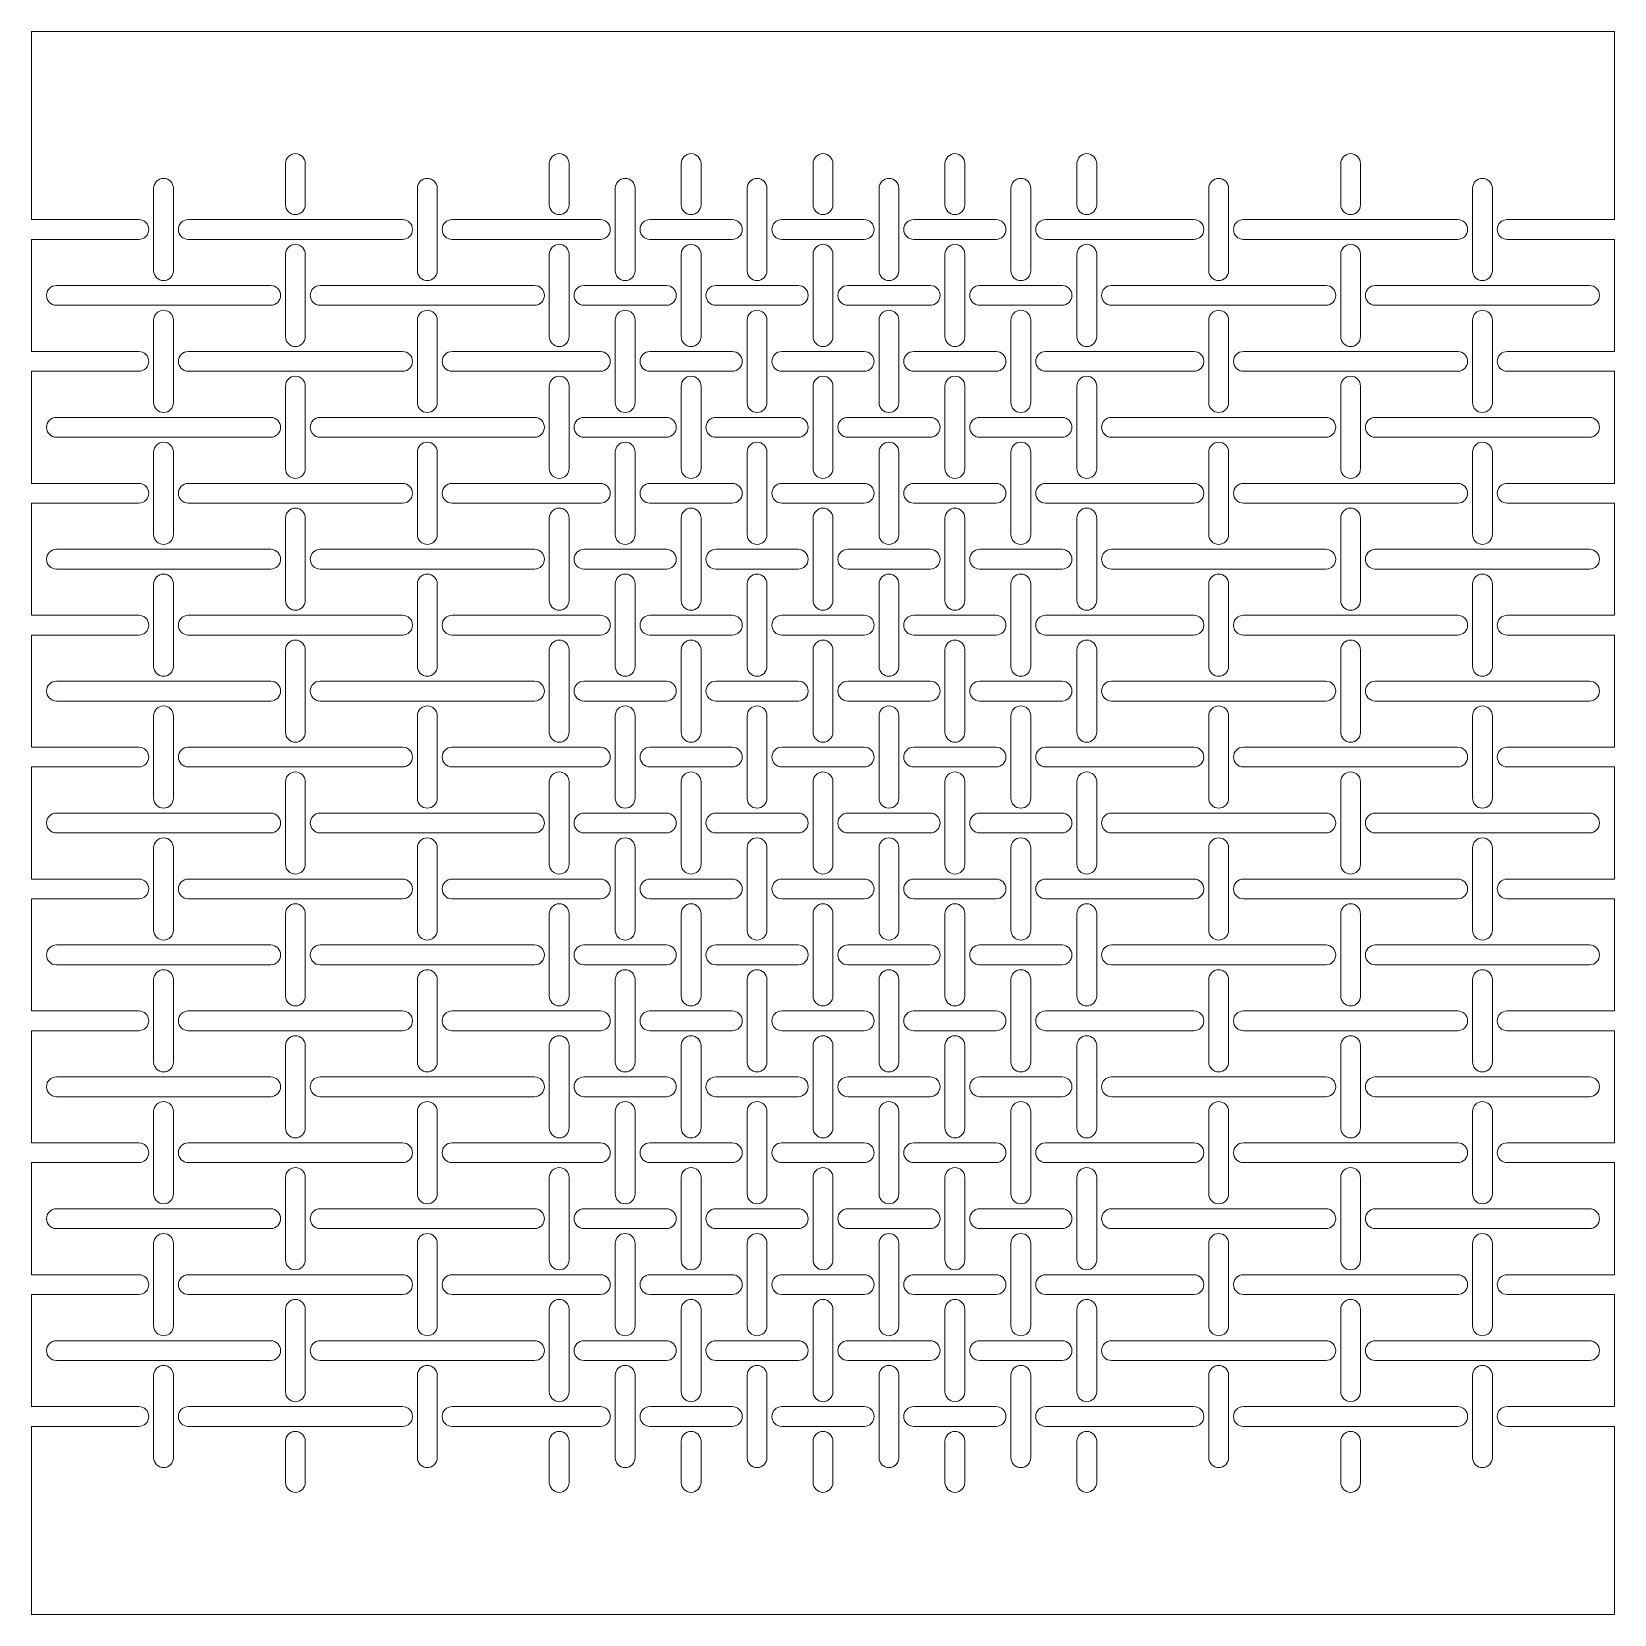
# Model space of a CAD drawing. Header units: metres. Extents: x 0 to 240, y 0 to 240.
import ezdxf

# ---------------------------------------------------------------- set-up
doc = ezdxf.new("R2010")
doc.units = ezdxf.units.M
doc.layers.add('TOP', color=1, linetype='Continuous', lineweight=0)

msp = doc.modelspace()

# ---------------------------------------------------------------- linework, layer by layer
at = {"layer": 'TOP'}
for p, q in [((80, 240), (0, 240)), ((0, 211.5), (0, 240)), ((160, 240), (80, 240)), ((240, 240), (160, 240)), ((240, 211.5), (240, 240)), ((38.5, 213.75), (38.5, 220)), ((41.5, 213.75), (41.5, 220)), ((78.5, 213.75), (78.5, 220)), ((81.5, 213.75), (81.5, 220)), ((98.5, 213.75), (98.5, 220)), ((101.5, 213.75), (101.5, 220)), ((118.5, 213.75), (118.5, 220)), ((121.5, 213.75), (121.5, 220)), ((138.5, 213.75), (138.5, 220)), ((141.5, 213.75), (141.5, 220)), ((158.5, 213.75), (158.5, 220)), ((161.5, 213.75), (161.5, 220)), ((198.5, 213.75), (198.5, 220)), ((201.5, 213.75), (201.5, 220)), ((18.5, 203.75), (18.5, 216.25)), ((21.5, 203.75), (21.5, 216.25)), ((58.5, 203.75), (58.5, 216.25)), ((61.5, 203.75), (61.5, 216.25)), ((88.5, 203.75), (88.5, 216.25)), ((91.5, 203.75), (91.5, 216.25)), ((108.5, 203.75), (108.5, 216.25)), ((111.5, 203.75), (111.5, 216.25)), ((128.5, 203.75), (128.5, 216.25)), ((131.5, 203.75), (131.5, 216.25)), ((148.5, 203.75), (148.5, 216.25)), ((151.5, 203.75), (151.5, 216.25)), ((178.5, 203.75), (178.5, 216.25)), ((181.5, 203.75), (181.5, 216.25)), ((218.5, 203.75), (218.5, 216.25)), ((221.5, 203.75), (221.5, 216.25)), ((0, 211.5), (16.25, 211.5)), ((23.75, 211.5), (56.25, 211.5)), ((63.75, 211.5), (80, 211.5)), ((80, 211.5), (86.25, 211.5)), ((93.75, 211.5), (106.25, 211.5)), ((113.75, 211.5), (126.25, 211.5)), ((133.75, 211.5), (146.25, 211.5)), ((153.75, 211.5), (160, 211.5)), ((160, 211.5), (176.25, 211.5)), ((183.75, 211.5), (216.25, 211.5)), ((223.75, 211.5), (240, 211.5)), ((0, 208.5), (16.25, 208.5)), ((0, 191.5), (0, 208.5)), ((23.75, 208.5), (56.25, 208.5)), ((63.75, 208.5), (80, 208.5)), ((80, 208.5), (86.25, 208.5)), ((93.75, 208.5), (106.25, 208.5)), ((113.75, 208.5), (126.25, 208.5)), ((133.75, 208.5), (146.25, 208.5)), ((153.75, 208.5), (160, 208.5)), ((160, 208.5), (176.25, 208.5)), ((183.75, 208.5), (216.25, 208.5)), ((223.75, 208.5), (240, 208.5)), ((240, 191.5), (240, 208.5)), ((38.5, 193.75), (38.5, 206.25)), ((41.5, 193.75), (41.5, 206.25)), ((78.5, 193.75), (78.5, 206.25)), ((81.5, 193.75), (81.5, 206.25)), ((98.5, 193.75), (98.5, 206.25)), ((101.5, 193.75), (101.5, 206.25)), ((118.5, 193.75), (118.5, 206.25)), ((121.5, 193.75), (121.5, 206.25)), ((138.5, 193.75), (138.5, 206.25)), ((141.5, 193.75), (141.5, 206.25)), ((158.5, 193.75), (158.5, 206.25)), ((161.5, 193.75), (161.5, 206.25)), ((198.5, 193.75), (198.5, 206.25)), ((201.5, 193.75), (201.5, 206.25)), ((3.75, 201.5), (36.25, 201.5)), ((43.75, 201.5), (76.25, 201.5)), ((83.75, 201.5), (96.25, 201.5)), ((103.75, 201.5), (116.25, 201.5)), ((123.75, 201.5), (136.25, 201.5)), ((143.75, 201.5), (156.25, 201.5)), ((163.75, 201.5), (196.25, 201.5)), ((203.75, 201.5), (236.25, 201.5)), ((3.75, 198.5), (36.25, 198.5)), ((43.75, 198.5), (76.25, 198.5)), ((83.75, 198.5), (96.25, 198.5)), ((103.75, 198.5), (116.25, 198.5)), ((123.75, 198.5), (136.25, 198.5)), ((143.75, 198.5), (156.25, 198.5)), ((163.75, 198.5), (196.25, 198.5)), ((203.75, 198.5), (236.25, 198.5)), ((18.5, 183.75), (18.5, 196.25)), ((21.5, 183.75), (21.5, 196.25)), ((58.5, 183.75), (58.5, 196.25)), ((61.5, 183.75), (61.5, 196.25)), ((88.5, 183.75), (88.5, 196.25)), ((91.5, 183.75), (91.5, 196.25)), ((108.5, 183.75), (108.5, 196.25)), ((111.5, 183.75), (111.5, 196.25)), ((128.5, 183.75), (128.5, 196.25)), ((131.5, 183.75), (131.5, 196.25)), ((148.5, 183.75), (148.5, 196.25)), ((151.5, 183.75), (151.5, 196.25)), ((178.5, 183.75), (178.5, 196.25)), ((181.5, 183.75), (181.5, 196.25)), ((218.5, 183.75), (218.5, 196.25)), ((221.5, 183.75), (221.5, 196.25)), ((0, 191.5), (16.25, 191.5)), ((23.75, 191.5), (56.25, 191.5)), ((63.75, 191.5), (80, 191.5)), ((80, 191.5), (86.25, 191.5)), ((93.75, 191.5), (106.25, 191.5)), ((113.75, 191.5), (126.25, 191.5)), ((133.75, 191.5), (146.25, 191.5)), ((153.75, 191.5), (160, 191.5)), ((160, 191.5), (176.25, 191.5)), ((183.75, 191.5), (216.25, 191.5)), ((223.75, 191.5), (240, 191.5)), ((0, 188.5), (16.25, 188.5)), ((0, 171.5), (0, 188.5)), ((23.75, 188.5), (56.25, 188.5)), ((63.75, 188.5), (80, 188.5)), ((80, 188.5), (86.25, 188.5)), ((93.75, 188.5), (106.25, 188.5)), ((113.75, 188.5), (126.25, 188.5)), ((133.75, 188.5), (146.25, 188.5)), ((153.75, 188.5), (160, 188.5)), ((160, 188.5), (176.25, 188.5)), ((183.75, 188.5), (216.25, 188.5)), ((223.75, 188.5), (240, 188.5)), ((240, 171.5), (240, 188.5)), ((38.5, 173.75), (38.5, 186.25)), ((41.5, 173.75), (41.5, 186.25)), ((78.5, 173.75), (78.5, 186.25)), ((81.5, 173.75), (81.5, 186.25)), ((98.5, 173.75), (98.5, 186.25)), ((101.5, 173.75), (101.5, 186.25)), ((118.5, 173.75), (118.5, 186.25)), ((121.5, 173.75), (121.5, 186.25)), ((138.5, 173.75), (138.5, 186.25)), ((141.5, 173.75), (141.5, 186.25)), ((158.5, 173.75), (158.5, 186.25)), ((161.5, 173.75), (161.5, 186.25)), ((198.5, 173.75), (198.5, 186.25)), ((201.5, 173.75), (201.5, 186.25)), ((3.75, 181.5), (36.25, 181.5)), ((43.75, 181.5), (76.25, 181.5)), ((83.75, 181.5), (96.25, 181.5)), ((103.75, 181.5), (116.25, 181.5)), ((123.75, 181.5), (136.25, 181.5)), ((143.75, 181.5), (156.25, 181.5)), ((163.75, 181.5), (196.25, 181.5)), ((203.75, 181.5), (236.25, 181.5)), ((3.75, 178.5), (36.25, 178.5)), ((43.75, 178.5), (76.25, 178.5)), ((83.75, 178.5), (96.25, 178.5)), ((103.75, 178.5), (116.25, 178.5)), ((123.75, 178.5), (136.25, 178.5)), ((143.75, 178.5), (156.25, 178.5)), ((163.75, 178.5), (196.25, 178.5)), ((203.75, 178.5), (236.25, 178.5)), ((18.5, 163.75), (18.5, 176.25)), ((21.5, 163.75), (21.5, 176.25)), ((58.5, 163.75), (58.5, 176.25)), ((61.5, 163.75), (61.5, 176.25)), ((88.5, 163.75), (88.5, 176.25)), ((91.5, 163.75), (91.5, 176.25)), ((108.5, 163.75), (108.5, 176.25)), ((111.5, 163.75), (111.5, 176.25)), ((128.5, 163.75), (128.5, 176.25)), ((131.5, 163.75), (131.5, 176.25)), ((148.5, 163.75), (148.5, 176.25)), ((151.5, 163.75), (151.5, 176.25)), ((178.5, 163.75), (178.5, 176.25)), ((181.5, 163.75), (181.5, 176.25)), ((218.5, 163.75), (218.5, 176.25)), ((221.5, 163.75), (221.5, 176.25)), ((0, 171.5), (16.25, 171.5)), ((23.75, 171.5), (56.25, 171.5)), ((63.75, 171.5), (80, 171.5)), ((80, 171.5), (86.25, 171.5)), ((93.75, 171.5), (106.25, 171.5)), ((113.75, 171.5), (126.25, 171.5)), ((133.75, 171.5), (146.25, 171.5)), ((153.75, 171.5), (160, 171.5)), ((160, 171.5), (176.25, 171.5)), ((183.75, 171.5), (216.25, 171.5)), ((223.75, 171.5), (240, 171.5)), ((0, 168.5), (16.25, 168.5)), ((0, 151.5), (0, 168.5)), ((23.75, 168.5), (56.25, 168.5)), ((63.75, 168.5), (80, 168.5)), ((80, 168.5), (86.25, 168.5)), ((93.75, 168.5), (106.25, 168.5)), ((113.75, 168.5), (126.25, 168.5)), ((133.75, 168.5), (146.25, 168.5)), ((153.75, 168.5), (160, 168.5)), ((160, 168.5), (176.25, 168.5)), ((183.75, 168.5), (216.25, 168.5)), ((223.75, 168.5), (240, 168.5)), ((240, 151.5), (240, 168.5)), ((38.5, 153.75), (38.5, 166.25)), ((41.5, 153.75), (41.5, 166.25)), ((78.5, 153.75), (78.5, 166.25)), ((81.5, 153.75), (81.5, 166.25)), ((98.5, 153.75), (98.5, 166.25)), ((101.5, 153.75), (101.5, 166.25)), ((118.5, 153.75), (118.5, 166.25)), ((121.5, 153.75), (121.5, 166.25)), ((138.5, 153.75), (138.5, 166.25)), ((141.5, 153.75), (141.5, 166.25)), ((158.5, 153.75), (158.5, 166.25)), ((161.5, 153.75), (161.5, 166.25)), ((198.5, 153.75), (198.5, 166.25)), ((201.5, 153.75), (201.5, 166.25)), ((3.75, 161.5), (36.25, 161.5)), ((43.75, 161.5), (76.25, 161.5)), ((83.75, 161.5), (96.25, 161.5)), ((103.75, 161.5), (116.25, 161.5)), ((123.75, 161.5), (136.25, 161.5)), ((143.75, 161.5), (156.25, 161.5)), ((163.75, 161.5), (196.25, 161.5)), ((203.75, 161.5), (236.25, 161.5)), ((3.75, 158.5), (36.25, 158.5)), ((43.75, 158.5), (76.25, 158.5)), ((83.75, 158.5), (96.25, 158.5)), ((103.75, 158.5), (116.25, 158.5)), ((123.75, 158.5), (136.25, 158.5)), ((143.75, 158.5), (156.25, 158.5)), ((163.75, 158.5), (196.25, 158.5)), ((203.75, 158.5), (236.25, 158.5)), ((18.5, 143.75), (18.5, 156.25)), ((21.5, 143.75), (21.5, 156.25)), ((58.5, 143.75), (58.5, 156.25)), ((61.5, 143.75), (61.5, 156.25)), ((88.5, 143.75), (88.5, 156.25)), ((91.5, 143.75), (91.5, 156.25)), ((108.5, 143.75), (108.5, 156.25)), ((111.5, 143.75), (111.5, 156.25)), ((128.5, 143.75), (128.5, 156.25)), ((131.5, 143.75), (131.5, 156.25)), ((148.5, 143.75), (148.5, 156.25)), ((151.5, 143.75), (151.5, 156.25)), ((178.5, 143.75), (178.5, 156.25)), ((181.5, 143.75), (181.5, 156.25)), ((218.5, 143.75), (218.5, 156.25)), ((221.5, 143.75), (221.5, 156.25)), ((0, 151.5), (16.25, 151.5)), ((23.75, 151.5), (56.25, 151.5)), ((63.75, 151.5), (80, 151.5)), ((80, 151.5), (86.25, 151.5)), ((93.75, 151.5), (106.25, 151.5)), ((113.75, 151.5), (126.25, 151.5)), ((133.75, 151.5), (146.25, 151.5)), ((153.75, 151.5), (160, 151.5)), ((160, 151.5), (176.25, 151.5)), ((183.75, 151.5), (216.25, 151.5)), ((223.75, 151.5), (240, 151.5)), ((0, 148.5), (16.25, 148.5)), ((0, 131.5), (0, 148.5)), ((23.75, 148.5), (56.25, 148.5)), ((63.75, 148.5), (80, 148.5)), ((80, 148.5), (86.25, 148.5)), ((93.75, 148.5), (106.25, 148.5)), ((113.75, 148.5), (126.25, 148.5)), ((133.75, 148.5), (146.25, 148.5)), ((153.75, 148.5), (160, 148.5)), ((160, 148.5), (176.25, 148.5)), ((183.75, 148.5), (216.25, 148.5)), ((223.75, 148.5), (240, 148.5)), ((240, 131.5), (240, 148.5)), ((38.5, 133.75), (38.5, 146.25)), ((41.5, 133.75), (41.5, 146.25)), ((78.5, 133.75), (78.5, 146.25)), ((81.5, 133.75), (81.5, 146.25)), ((98.5, 133.75), (98.5, 146.25)), ((101.5, 133.75), (101.5, 146.25)), ((118.5, 133.75), (118.5, 146.25)), ((121.5, 133.75), (121.5, 146.25)), ((138.5, 133.75), (138.5, 146.25)), ((141.5, 133.75), (141.5, 146.25)), ((158.5, 133.75), (158.5, 146.25)), ((161.5, 133.75), (161.5, 146.25)), ((198.5, 133.75), (198.5, 146.25)), ((201.5, 133.75), (201.5, 146.25)), ((3.75, 141.5), (36.25, 141.5)), ((43.75, 141.5), (76.25, 141.5)), ((83.75, 141.5), (96.25, 141.5)), ((103.75, 141.5), (116.25, 141.5)), ((123.75, 141.5), (136.25, 141.5)), ((143.75, 141.5), (156.25, 141.5)), ((163.75, 141.5), (196.25, 141.5)), ((203.75, 141.5), (236.25, 141.5)), ((3.75, 138.5), (36.25, 138.5)), ((43.75, 138.5), (76.25, 138.5)), ((83.75, 138.5), (96.25, 138.5)), ((103.75, 138.5), (116.25, 138.5)), ((123.75, 138.5), (136.25, 138.5)), ((143.75, 138.5), (156.25, 138.5)), ((163.75, 138.5), (196.25, 138.5)), ((203.75, 138.5), (236.25, 138.5)), ((18.5, 123.75), (18.5, 136.25)), ((21.5, 123.75), (21.5, 136.25)), ((58.5, 123.75), (58.5, 136.25)), ((61.5, 123.75), (61.5, 136.25)), ((88.5, 123.75), (88.5, 136.25)), ((91.5, 123.75), (91.5, 136.25)), ((108.5, 123.75), (108.5, 136.25)), ((111.5, 123.75), (111.5, 136.25)), ((128.5, 123.75), (128.5, 136.25)), ((131.5, 123.75), (131.5, 136.25)), ((148.5, 123.75), (148.5, 136.25)), ((151.5, 123.75), (151.5, 136.25)), ((178.5, 123.75), (178.5, 136.25)), ((181.5, 123.75), (181.5, 136.25)), ((218.5, 123.75), (218.5, 136.25)), ((221.5, 123.75), (221.5, 136.25)), ((0, 131.5), (16.25, 131.5)), ((23.75, 131.5), (56.25, 131.5)), ((63.75, 131.5), (80, 131.5)), ((80, 131.5), (86.25, 131.5)), ((93.75, 131.5), (106.25, 131.5)), ((113.75, 131.5), (126.25, 131.5)), ((133.75, 131.5), (146.25, 131.5)), ((153.75, 131.5), (160, 131.5)), ((160, 131.5), (176.25, 131.5)), ((183.75, 131.5), (216.25, 131.5)), ((223.75, 131.5), (240, 131.5)), ((0, 128.5), (16.25, 128.5)), ((0, 111.5), (0, 128.5)), ((23.75, 128.5), (56.25, 128.5)), ((63.75, 128.5), (80, 128.5)), ((80, 128.5), (86.25, 128.5)), ((93.75, 128.5), (106.25, 128.5)), ((113.75, 128.5), (126.25, 128.5)), ((133.75, 128.5), (146.25, 128.5)), ((153.75, 128.5), (160, 128.5)), ((160, 128.5), (176.25, 128.5)), ((183.75, 128.5), (216.25, 128.5)), ((223.75, 128.5), (240, 128.5)), ((240, 111.5), (240, 128.5)), ((38.5, 113.75), (38.5, 126.25)), ((41.5, 113.75), (41.5, 126.25)), ((78.5, 113.75), (78.5, 126.25)), ((81.5, 113.75), (81.5, 126.25)), ((98.5, 113.75), (98.5, 126.25)), ((101.5, 113.75), (101.5, 126.25)), ((118.5, 113.75), (118.5, 126.25)), ((121.5, 113.75), (121.5, 126.25)), ((138.5, 113.75), (138.5, 126.25)), ((141.5, 113.75), (141.5, 126.25)), ((158.5, 113.75), (158.5, 126.25)), ((161.5, 113.75), (161.5, 126.25)), ((198.5, 113.75), (198.5, 126.25)), ((201.5, 113.75), (201.5, 126.25)), ((3.75, 121.5), (36.25, 121.5)), ((43.75, 121.5), (76.25, 121.5)), ((83.75, 121.5), (96.25, 121.5)), ((103.75, 121.5), (116.25, 121.5)), ((123.75, 121.5), (136.25, 121.5)), ((143.75, 121.5), (156.25, 121.5)), ((163.75, 121.5), (196.25, 121.5)), ((203.75, 121.5), (236.25, 121.5)), ((3.75, 118.5), (36.25, 118.5)), ((43.75, 118.5), (76.25, 118.5)), ((83.75, 118.5), (96.25, 118.5)), ((103.75, 118.5), (116.25, 118.5)), ((123.75, 118.5), (136.25, 118.5)), ((143.75, 118.5), (156.25, 118.5)), ((163.75, 118.5), (196.25, 118.5)), ((203.75, 118.5), (236.25, 118.5)), ((18.5, 103.75), (18.5, 116.25)), ((21.5, 103.75), (21.5, 116.25)), ((58.5, 103.75), (58.5, 116.25)), ((61.5, 103.75), (61.5, 116.25)), ((88.5, 103.75), (88.5, 116.25)), ((91.5, 103.75), (91.5, 116.25)), ((108.5, 103.75), (108.5, 116.25)), ((111.5, 103.75), (111.5, 116.25)), ((128.5, 103.75), (128.5, 116.25)), ((131.5, 103.75), (131.5, 116.25)), ((148.5, 103.75), (148.5, 116.25)), ((151.5, 103.75), (151.5, 116.25)), ((178.5, 103.75), (178.5, 116.25)), ((181.5, 103.75), (181.5, 116.25)), ((218.5, 103.75), (218.5, 116.25)), ((221.5, 103.75), (221.5, 116.25)), ((0, 111.5), (16.25, 111.5)), ((23.75, 111.5), (56.25, 111.5)), ((63.75, 111.5), (80, 111.5)), ((80, 111.5), (86.25, 111.5)), ((93.75, 111.5), (106.25, 111.5)), ((113.75, 111.5), (126.25, 111.5)), ((133.75, 111.5), (146.25, 111.5)), ((153.75, 111.5), (160, 111.5)), ((160, 111.5), (176.25, 111.5)), ((183.75, 111.5), (216.25, 111.5)), ((223.75, 111.5), (240, 111.5)), ((0, 108.5), (16.25, 108.5)), ((0, 91.5), (0, 108.5)), ((23.75, 108.5), (56.25, 108.5)), ((63.75, 108.5), (80, 108.5)), ((80, 108.5), (86.25, 108.5)), ((93.75, 108.5), (106.25, 108.5)), ((113.75, 108.5), (126.25, 108.5)), ((133.75, 108.5), (146.25, 108.5)), ((153.75, 108.5), (160, 108.5)), ((160, 108.5), (176.25, 108.5)), ((183.75, 108.5), (216.25, 108.5)), ((223.75, 108.5), (240, 108.5)), ((240, 91.5), (240, 108.5)), ((38.5, 93.75), (38.5, 106.25)), ((41.5, 93.75), (41.5, 106.25)), ((78.5, 93.75), (78.5, 106.25)), ((81.5, 93.75), (81.5, 106.25)), ((98.5, 93.75), (98.5, 106.25)), ((101.5, 93.75), (101.5, 106.25)), ((118.5, 93.75), (118.5, 106.25)), ((121.5, 93.75), (121.5, 106.25)), ((138.5, 93.75), (138.5, 106.25)), ((141.5, 93.75), (141.5, 106.25)), ((158.5, 93.75), (158.5, 106.25)), ((161.5, 93.75), (161.5, 106.25)), ((198.5, 93.75), (198.5, 106.25)), ((201.5, 93.75), (201.5, 106.25)), ((3.75, 101.5), (36.25, 101.5)), ((43.75, 101.5), (76.25, 101.5)), ((83.75, 101.5), (96.25, 101.5)), ((103.75, 101.5), (116.25, 101.5)), ((123.75, 101.5), (136.25, 101.5)), ((143.75, 101.5), (156.25, 101.5)), ((163.75, 101.5), (196.25, 101.5)), ((203.75, 101.5), (236.25, 101.5)), ((3.75, 98.5), (36.25, 98.5)), ((43.75, 98.5), (76.25, 98.5)), ((83.75, 98.5), (96.25, 98.5)), ((103.75, 98.5), (116.25, 98.5)), ((123.75, 98.5), (136.25, 98.5)), ((143.75, 98.5), (156.25, 98.5)), ((163.75, 98.5), (196.25, 98.5)), ((203.75, 98.5), (236.25, 98.5)), ((18.5, 83.75), (18.5, 96.25)), ((21.5, 83.75), (21.5, 96.25)), ((58.5, 83.75), (58.5, 96.25)), ((61.5, 83.75), (61.5, 96.25)), ((88.5, 83.75), (88.5, 96.25)), ((91.5, 83.75), (91.5, 96.25)), ((108.5, 83.75), (108.5, 96.25)), ((111.5, 83.75), (111.5, 96.25)), ((128.5, 83.75), (128.5, 96.25)), ((131.5, 83.75), (131.5, 96.25)), ((148.5, 83.75), (148.5, 96.25)), ((151.5, 83.75), (151.5, 96.25)), ((178.5, 83.75), (178.5, 96.25)), ((181.5, 83.75), (181.5, 96.25)), ((218.5, 83.75), (218.5, 96.25)), ((221.5, 83.75), (221.5, 96.25)), ((0, 91.5), (16.25, 91.5)), ((23.75, 91.5), (56.25, 91.5)), ((63.75, 91.5), (80, 91.5)), ((80, 91.5), (86.25, 91.5)), ((93.75, 91.5), (106.25, 91.5)), ((113.75, 91.5), (126.25, 91.5)), ((133.75, 91.5), (146.25, 91.5)), ((153.75, 91.5), (160, 91.5)), ((160, 91.5), (176.25, 91.5)), ((183.75, 91.5), (216.25, 91.5)), ((223.75, 91.5), (240, 91.5)), ((0, 88.5), (16.25, 88.5)), ((0, 71.5), (0, 88.5)), ((23.75, 88.5), (56.25, 88.5)), ((63.75, 88.5), (80, 88.5)), ((80, 88.5), (86.25, 88.5)), ((93.75, 88.5), (106.25, 88.5)), ((113.75, 88.5), (126.25, 88.5)), ((133.75, 88.5), (146.25, 88.5)), ((153.75, 88.5), (160, 88.5)), ((160, 88.5), (176.25, 88.5)), ((183.75, 88.5), (216.25, 88.5)), ((223.75, 88.5), (240, 88.5)), ((240, 71.5), (240, 88.5)), ((38.5, 73.75), (38.5, 86.25)), ((41.5, 73.75), (41.5, 86.25)), ((78.5, 73.75), (78.5, 86.25)), ((81.5, 73.75), (81.5, 86.25)), ((98.5, 73.75), (98.5, 86.25)), ((101.5, 73.75), (101.5, 86.25)), ((118.5, 73.75), (118.5, 86.25)), ((121.5, 73.75), (121.5, 86.25)), ((138.5, 73.75), (138.5, 86.25)), ((141.5, 73.75), (141.5, 86.25)), ((158.5, 73.75), (158.5, 86.25)), ((161.5, 73.75), (161.5, 86.25)), ((198.5, 73.75), (198.5, 86.25)), ((201.5, 73.75), (201.5, 86.25)), ((3.75, 81.5), (36.25, 81.5)), ((43.75, 81.5), (76.25, 81.5)), ((83.75, 81.5), (96.25, 81.5)), ((103.75, 81.5), (116.25, 81.5)), ((123.75, 81.5), (136.25, 81.5)), ((143.75, 81.5), (156.25, 81.5)), ((163.75, 81.5), (196.25, 81.5)), ((203.75, 81.5), (236.25, 81.5)), ((3.75, 78.5), (36.25, 78.5)), ((43.75, 78.5), (76.25, 78.5)), ((83.75, 78.5), (96.25, 78.5)), ((103.75, 78.5), (116.25, 78.5)), ((123.75, 78.5), (136.25, 78.5)), ((143.75, 78.5), (156.25, 78.5)), ((163.75, 78.5), (196.25, 78.5)), ((203.75, 78.5), (236.25, 78.5)), ((18.5, 63.75), (18.5, 76.25)), ((21.5, 63.75), (21.5, 76.25)), ((58.5, 63.75), (58.5, 76.25)), ((61.5, 63.75), (61.5, 76.25)), ((88.5, 63.75), (88.5, 76.25)), ((91.5, 63.75), (91.5, 76.25)), ((108.5, 63.75), (108.5, 76.25)), ((111.5, 63.75), (111.5, 76.25)), ((128.5, 63.75), (128.5, 76.25)), ((131.5, 63.75), (131.5, 76.25)), ((148.5, 63.75), (148.5, 76.25)), ((151.5, 63.75), (151.5, 76.25)), ((178.5, 63.75), (178.5, 76.25)), ((181.5, 63.75), (181.5, 76.25)), ((218.5, 63.75), (218.5, 76.25)), ((221.5, 63.75), (221.5, 76.25)), ((0, 71.5), (16.25, 71.5)), ((23.75, 71.5), (56.25, 71.5)), ((63.75, 71.5), (80, 71.5)), ((80, 71.5), (86.25, 71.5)), ((93.75, 71.5), (106.25, 71.5)), ((113.75, 71.5), (126.25, 71.5)), ((133.75, 71.5), (146.25, 71.5)), ((153.75, 71.5), (160, 71.5)), ((160, 71.5), (176.25, 71.5)), ((183.75, 71.5), (216.25, 71.5)), ((223.75, 71.5), (240, 71.5)), ((0, 68.5), (16.25, 68.5)), ((0, 51.5), (0, 68.5)), ((23.75, 68.5), (56.25, 68.5)), ((63.75, 68.5), (80, 68.5)), ((80, 68.5), (86.25, 68.5)), ((93.75, 68.5), (106.25, 68.5)), ((113.75, 68.5), (126.25, 68.5)), ((133.75, 68.5), (146.25, 68.5)), ((153.75, 68.5), (160, 68.5)), ((160, 68.5), (176.25, 68.5)), ((183.75, 68.5), (216.25, 68.5)), ((223.75, 68.5), (240, 68.5)), ((240, 51.5), (240, 68.5)), ((38.5, 53.75), (38.5, 66.25)), ((41.5, 53.75), (41.5, 66.25)), ((78.5, 53.75), (78.5, 66.25)), ((81.5, 53.75), (81.5, 66.25)), ((98.5, 53.75), (98.5, 66.25)), ((101.5, 53.75), (101.5, 66.25)), ((118.5, 53.75), (118.5, 66.25)), ((121.5, 53.75), (121.5, 66.25)), ((138.5, 53.75), (138.5, 66.25)), ((141.5, 53.75), (141.5, 66.25)), ((158.5, 53.75), (158.5, 66.25)), ((161.5, 53.75), (161.5, 66.25)), ((198.5, 53.75), (198.5, 66.25)), ((201.5, 53.75), (201.5, 66.25)), ((3.75, 61.5), (36.25, 61.5)), ((43.75, 61.5), (76.25, 61.5)), ((83.75, 61.5), (96.25, 61.5)), ((103.75, 61.5), (116.25, 61.5)), ((123.75, 61.5), (136.25, 61.5)), ((143.75, 61.5), (156.25, 61.5)), ((163.75, 61.5), (196.25, 61.5)), ((203.75, 61.5), (236.25, 61.5)), ((3.75, 58.5), (36.25, 58.5)), ((43.75, 58.5), (76.25, 58.5)), ((83.75, 58.5), (96.25, 58.5)), ((103.75, 58.5), (116.25, 58.5)), ((123.75, 58.5), (136.25, 58.5)), ((143.75, 58.5), (156.25, 58.5)), ((163.75, 58.5), (196.25, 58.5)), ((203.75, 58.5), (236.25, 58.5)), ((18.5, 43.75), (18.5, 56.25)), ((21.5, 43.75), (21.5, 56.25)), ((58.5, 43.75), (58.5, 56.25)), ((61.5, 43.75), (61.5, 56.25)), ((88.5, 43.75), (88.5, 56.25)), ((91.5, 43.75), (91.5, 56.25)), ((108.5, 43.75), (108.5, 56.25)), ((111.5, 43.75), (111.5, 56.25)), ((128.5, 43.75), (128.5, 56.25)), ((131.5, 43.75), (131.5, 56.25)), ((148.5, 43.75), (148.5, 56.25)), ((151.5, 43.75), (151.5, 56.25)), ((178.5, 43.75), (178.5, 56.25)), ((181.5, 43.75), (181.5, 56.25)), ((218.5, 43.75), (218.5, 56.25)), ((221.5, 43.75), (221.5, 56.25)), ((0, 51.5), (16.25, 51.5)), ((23.75, 51.5), (56.25, 51.5)), ((63.75, 51.5), (80, 51.5)), ((80, 51.5), (86.25, 51.5)), ((93.75, 51.5), (106.25, 51.5)), ((113.75, 51.5), (126.25, 51.5)), ((133.75, 51.5), (146.25, 51.5)), ((153.75, 51.5), (160, 51.5)), ((160, 51.5), (176.25, 51.5)), ((183.75, 51.5), (216.25, 51.5)), ((223.75, 51.5), (240, 51.5)), ((0, 48.5), (16.25, 48.5)), ((0, 31.5), (0, 48.5)), ((23.75, 48.5), (56.25, 48.5)), ((63.75, 48.5), (80, 48.5)), ((80, 48.5), (86.25, 48.5)), ((93.75, 48.5), (106.25, 48.5)), ((113.75, 48.5), (126.25, 48.5)), ((133.75, 48.5), (146.25, 48.5)), ((153.75, 48.5), (160, 48.5)), ((160, 48.5), (176.25, 48.5)), ((183.75, 48.5), (216.25, 48.5)), ((223.75, 48.5), (240, 48.5)), ((240, 31.5), (240, 48.5)), ((38.5, 33.75), (38.5, 46.25)), ((41.5, 33.75), (41.5, 46.25)), ((78.5, 33.75), (78.5, 46.25)), ((81.5, 33.75), (81.5, 46.25)), ((98.5, 33.75), (98.5, 46.25)), ((101.5, 33.75), (101.5, 46.25)), ((118.5, 33.75), (118.5, 46.25)), ((121.5, 33.75), (121.5, 46.25)), ((138.5, 33.75), (138.5, 46.25)), ((141.5, 33.75), (141.5, 46.25)), ((158.5, 33.75), (158.5, 46.25)), ((161.5, 33.75), (161.5, 46.25)), ((198.5, 33.75), (198.5, 46.25)), ((201.5, 33.75), (201.5, 46.25)), ((3.75, 41.5), (36.25, 41.5)), ((43.75, 41.5), (76.25, 41.5)), ((83.75, 41.5), (96.25, 41.5)), ((103.75, 41.5), (116.25, 41.5)), ((123.75, 41.5), (136.25, 41.5)), ((143.75, 41.5), (156.25, 41.5)), ((163.75, 41.5), (196.25, 41.5)), ((203.75, 41.5), (236.25, 41.5)), ((3.75, 38.5), (36.25, 38.5)), ((43.75, 38.5), (76.25, 38.5)), ((83.75, 38.5), (96.25, 38.5)), ((103.75, 38.5), (116.25, 38.5)), ((123.75, 38.5), (136.25, 38.5)), ((143.75, 38.5), (156.25, 38.5)), ((163.75, 38.5), (196.25, 38.5)), ((203.75, 38.5), (236.25, 38.5)), ((18.5, 23.75), (18.5, 36.25)), ((21.5, 23.75), (21.5, 36.25)), ((58.5, 23.75), (58.5, 36.25)), ((61.5, 23.75), (61.5, 36.25)), ((88.5, 23.75), (88.5, 36.25)), ((91.5, 23.75), (91.5, 36.25)), ((108.5, 23.75), (108.5, 36.25)), ((111.5, 23.75), (111.5, 36.25)), ((128.5, 23.75), (128.5, 36.25)), ((131.5, 23.75), (131.5, 36.25)), ((148.5, 23.75), (148.5, 36.25)), ((151.5, 23.75), (151.5, 36.25)), ((178.5, 23.75), (178.5, 36.25)), ((181.5, 23.75), (181.5, 36.25)), ((218.5, 23.75), (218.5, 36.25)), ((221.5, 23.75), (221.5, 36.25)), ((0, 31.5), (16.25, 31.5)), ((23.75, 31.5), (56.25, 31.5)), ((63.75, 31.5), (80, 31.5)), ((80, 31.5), (86.25, 31.5)), ((93.75, 31.5), (106.25, 31.5)), ((113.75, 31.5), (126.25, 31.5)), ((133.75, 31.5), (146.25, 31.5)), ((153.75, 31.5), (160, 31.5)), ((160, 31.5), (176.25, 31.5)), ((183.75, 31.5), (216.25, 31.5)), ((223.75, 31.5), (240, 31.5)), ((0, 28.5), (16.25, 28.5)), ((0, 0), (0, 28.5)), ((23.75, 28.5), (56.25, 28.5)), ((63.75, 28.5), (80, 28.5)), ((80, 28.5), (86.25, 28.5)), ((93.75, 28.5), (106.25, 28.5)), ((113.75, 28.5), (126.25, 28.5)), ((133.75, 28.5), (146.25, 28.5)), ((153.75, 28.5), (160, 28.5)), ((160, 28.5), (176.25, 28.5)), ((183.75, 28.5), (216.25, 28.5)), ((223.75, 28.5), (240, 28.5)), ((240, 0), (240, 28.5)), ((38.5, 20), (38.5, 26.25)), ((41.5, 20), (41.5, 26.25)), ((78.5, 20), (78.5, 26.25)), ((81.5, 20), (81.5, 26.25)), ((98.5, 20), (98.5, 26.25)), ((101.5, 20), (101.5, 26.25)), ((118.5, 20), (118.5, 26.25)), ((121.5, 20), (121.5, 26.25)), ((138.5, 20), (138.5, 26.25)), ((141.5, 20), (141.5, 26.25)), ((158.5, 20), (158.5, 26.25)), ((161.5, 20), (161.5, 26.25)), ((198.5, 20), (198.5, 26.25)), ((201.5, 20), (201.5, 26.25)), ((0, 0), (80, 0)), ((80, 0), (160, 0)), ((160, 0), (240, 0))]:
    msp.add_line(p, q, dxfattribs=at)
for centre, start, end in [((40, 220), 0, 180), ((80, 220), 0, 180), ((100, 220), 0, 180), ((120, 220), 0, 180), ((140, 220), 0, 180), ((160, 220), 0, 180), ((200, 220), 0, 180), ((20, 216.25), 0, 180), ((60, 216.25), 0, 180), ((90, 216.25), 0, 180), ((110, 216.25), 0, 180), ((130, 216.25), 0, 180), ((150, 216.25), 0, 180), ((180, 216.25), 0, 180), ((220, 216.25), 0, 180), ((40, 213.75), -180, 0), ((80, 213.75), -180, 0), ((100, 213.75), -180, 0), ((120, 213.75), -180, 0), ((140, 213.75), -180, 0), ((160, 213.75), -180, 0), ((200, 213.75), -180, 0), ((16.25, 210), -90, 90), ((23.75, 210), -270, -90), ((56.25, 210), -90, 90), ((63.75, 210), -270, -90), ((86.25, 210), -90, 90), ((93.75, 210), -270, -90), ((106.25, 210), -90, 90), ((113.75, 210), -270, -90), ((126.25, 210), -90, 90), ((133.75, 210), -270, -90), ((146.25, 210), -90, 90), ((153.75, 210), -270, -90), ((176.25, 210), -90, 90), ((183.75, 210), -270, -90), ((216.25, 210), -90, 90), ((223.75, 210), -270, -90), ((40, 206.25), 0, 180), ((80, 206.25), 0, 180), ((100, 206.25), 0, 180), ((120, 206.25), 0, 180), ((140, 206.25), 0, 180), ((160, 206.25), 0, 180), ((200, 206.25), 0, 180), ((20, 203.75), -180, 0), ((60, 203.75), -180, 0), ((90, 203.75), -180, 0), ((110, 203.75), -180, 0), ((130, 203.75), -180, 0), ((150, 203.75), -180, 0), ((180, 203.75), -180, 0), ((220, 203.75), -180, 0), ((3.75, 200), -270, -90), ((36.25, 200), -90, 90), ((43.75, 200), -270, -90), ((76.25, 200), -90, 90), ((83.75, 200), -270, -90), ((96.25, 200), -90, 90), ((103.75, 200), -270, -90), ((116.25, 200), -90, 90), ((123.75, 200), -270, -90), ((136.25, 200), -90, 90), ((143.75, 200), -270, -90), ((156.25, 200), -90, 90), ((163.75, 200), -270, -90), ((196.25, 200), -90, 90), ((203.75, 200), -270, -90), ((236.25, 200), -90, 90), ((20, 196.25), 0, 180), ((60, 196.25), 0, 180), ((90, 196.25), 0, 180), ((110, 196.25), 0, 180), ((130, 196.25), 0, 180), ((150, 196.25), 0, 180), ((180, 196.25), 0, 180), ((220, 196.25), 0, 180), ((40, 193.75), -180, 0), ((80, 193.75), -180, 0), ((100, 193.75), -180, 0), ((120, 193.75), -180, 0), ((140, 193.75), -180, 0), ((160, 193.75), -180, 0), ((200, 193.75), -180, 0), ((16.25, 190), -90, 90), ((23.75, 190), -270, -90), ((56.25, 190), -90, 90), ((63.75, 190), -270, -90), ((86.25, 190), -90, 90), ((93.75, 190), -270, -90), ((106.25, 190), -90, 90), ((113.75, 190), -270, -90), ((126.25, 190), -90, 90), ((133.75, 190), -270, -90), ((146.25, 190), -90, 90), ((153.75, 190), -270, -90), ((176.25, 190), -90, 90), ((183.75, 190), -270, -90), ((216.25, 190), -90, 90), ((223.75, 190), -270, -90), ((40, 186.25), 0, 180), ((80, 186.25), 0, 180), ((100, 186.25), 0, 180), ((120, 186.25), 0, 180), ((140, 186.25), 0, 180), ((160, 186.25), 0, 180), ((200, 186.25), 0, 180), ((20, 183.75), -180, 0), ((60, 183.75), -180, 0), ((90, 183.75), -180, 0), ((110, 183.75), -180, 0), ((130, 183.75), -180, 0), ((150, 183.75), -180, 0), ((180, 183.75), -180, 0), ((220, 183.75), -180, 0), ((3.75, 180), -270, -90), ((36.25, 180), -90, 90), ((43.75, 180), -270, -90), ((76.25, 180), -90, 90), ((83.75, 180), -270, -90), ((96.25, 180), -90, 90), ((103.75, 180), -270, -90), ((116.25, 180), -90, 90), ((123.75, 180), -270, -90), ((136.25, 180), -90, 90), ((143.75, 180), -270, -90), ((156.25, 180), -90, 90), ((163.75, 180), -270, -90), ((196.25, 180), -90, 90), ((203.75, 180), -270, -90), ((236.25, 180), -90, 90), ((20, 176.25), 0, 180), ((60, 176.25), 0, 180), ((90, 176.25), 0, 180), ((110, 176.25), 0, 180), ((130, 176.25), 0, 180), ((150, 176.25), 0, 180), ((180, 176.25), 0, 180), ((220, 176.25), 0, 180), ((40, 173.75), -180, 0), ((80, 173.75), -180, 0), ((100, 173.75), -180, 0), ((120, 173.75), -180, 0), ((140, 173.75), -180, 0), ((160, 173.75), -180, 0), ((200, 173.75), -180, 0), ((16.25, 170), -90, 90), ((23.75, 170), -270, -90), ((56.25, 170), -90, 90), ((63.75, 170), -270, -90), ((86.25, 170), -90, 90), ((93.75, 170), -270, -90), ((106.25, 170), -90, 90), ((113.75, 170), -270, -90), ((126.25, 170), -90, 90), ((133.75, 170), -270, -90), ((146.25, 170), -90, 90), ((153.75, 170), -270, -90), ((176.25, 170), -90, 90), ((183.75, 170), -270, -90), ((216.25, 170), -90, 90), ((223.75, 170), -270, -90), ((40, 166.25), 0, 180), ((80, 166.25), 0, 180), ((100, 166.25), 0, 180), ((120, 166.25), 0, 180), ((140, 166.25), 0, 180), ((160, 166.25), 0, 180), ((200, 166.25), 0, 180), ((20, 163.75), -180, 0), ((60, 163.75), -180, 0), ((90, 163.75), -180, 0), ((110, 163.75), -180, 0), ((130, 163.75), -180, 0), ((150, 163.75), -180, 0), ((180, 163.75), -180, 0), ((220, 163.75), -180, 0), ((3.75, 160), -270, -90), ((36.25, 160), -90, 90), ((43.75, 160), -270, -90), ((76.25, 160), -90, 90), ((83.75, 160), -270, -90), ((96.25, 160), -90, 90), ((103.75, 160), -270, -90), ((116.25, 160), -90, 90), ((123.75, 160), -270, -90), ((136.25, 160), -90, 90), ((143.75, 160), -270, -90), ((156.25, 160), -90, 90), ((163.75, 160), -270, -90), ((196.25, 160), -90, 90), ((203.75, 160), -270, -90), ((236.25, 160), -90, 90), ((20, 156.25), 0, 180), ((60, 156.25), 0, 180), ((90, 156.25), 0, 180), ((110, 156.25), 0, 180), ((130, 156.25), 0, 180), ((150, 156.25), 0, 180), ((180, 156.25), 0, 180), ((220, 156.25), 0, 180), ((40, 153.75), -180, 0), ((80, 153.75), -180, 0), ((100, 153.75), -180, 0), ((120, 153.75), -180, 0), ((140, 153.75), -180, 0), ((160, 153.75), -180, 0), ((200, 153.75), -180, 0), ((16.25, 150), -90, 90), ((23.75, 150), -270, -90), ((56.25, 150), -90, 90), ((63.75, 150), -270, -90), ((86.25, 150), -90, 90), ((93.75, 150), -270, -90), ((106.25, 150), -90, 90), ((113.75, 150), -270, -90), ((126.25, 150), -90, 90), ((133.75, 150), -270, -90), ((146.25, 150), -90, 90), ((153.75, 150), -270, -90), ((176.25, 150), -90, 90), ((183.75, 150), -270, -90), ((216.25, 150), -90, 90), ((223.75, 150), -270, -90), ((40, 146.25), 0, 180), ((80, 146.25), 0, 180), ((100, 146.25), 0, 180), ((120, 146.25), 0, 180), ((140, 146.25), 0, 180), ((160, 146.25), 0, 180), ((200, 146.25), 0, 180), ((20, 143.75), -180, 0), ((60, 143.75), -180, 0), ((90, 143.75), -180, 0), ((110, 143.75), -180, 0), ((130, 143.75), -180, 0), ((150, 143.75), -180, 0), ((180, 143.75), -180, 0), ((220, 143.75), -180, 0), ((3.75, 140), -270, -90), ((36.25, 140), -90, 90), ((43.75, 140), -270, -90), ((76.25, 140), -90, 90), ((83.75, 140), -270, -90), ((96.25, 140), -90, 90), ((103.75, 140), -270, -90), ((116.25, 140), -90, 90), ((123.75, 140), -270, -90), ((136.25, 140), -90, 90), ((143.75, 140), -270, -90), ((156.25, 140), -90, 90), ((163.75, 140), -270, -90), ((196.25, 140), -90, 90), ((203.75, 140), -270, -90), ((236.25, 140), -90, 90), ((20, 136.25), 0, 180), ((60, 136.25), 0, 180), ((90, 136.25), 0, 180), ((110, 136.25), 0, 180), ((130, 136.25), 0, 180), ((150, 136.25), 0, 180), ((180, 136.25), 0, 180), ((220, 136.25), 0, 180), ((40, 133.75), -180, 0), ((80, 133.75), -180, 0), ((100, 133.75), -180, 0), ((120, 133.75), -180, 0), ((140, 133.75), -180, 0), ((160, 133.75), -180, 0), ((200, 133.75), -180, 0), ((16.25, 130), -90, 90), ((23.75, 130), -270, -90), ((56.25, 130), -90, 90), ((63.75, 130), -270, -90), ((86.25, 130), -90, 90), ((93.75, 130), -270, -90), ((106.25, 130), -90, 90), ((113.75, 130), -270, -90), ((126.25, 130), -90, 90), ((133.75, 130), -270, -90), ((146.25, 130), -90, 90), ((153.75, 130), -270, -90), ((176.25, 130), -90, 90), ((183.75, 130), -270, -90), ((216.25, 130), -90, 90), ((223.75, 130), -270, -90), ((40, 126.25), 0, 180), ((80, 126.25), 0, 180), ((100, 126.25), 0, 180), ((120, 126.25), 0, 180), ((140, 126.25), 0, 180), ((160, 126.25), 0, 180), ((200, 126.25), 0, 180), ((20, 123.75), -180, 0), ((60, 123.75), -180, 0), ((90, 123.75), -180, 0), ((110, 123.75), -180, 0), ((130, 123.75), -180, 0), ((150, 123.75), -180, 0), ((180, 123.75), -180, 0), ((220, 123.75), -180, 0), ((3.75, 120), -270, -90), ((36.25, 120), -90, 90), ((43.75, 120), -270, -90), ((76.25, 120), -90, 90), ((83.75, 120), -270, -90), ((96.25, 120), -90, 90), ((103.75, 120), -270, -90), ((116.25, 120), -90, 90), ((123.75, 120), -270, -90), ((136.25, 120), -90, 90), ((143.75, 120), -270, -90), ((156.25, 120), -90, 90), ((163.75, 120), -270, -90), ((196.25, 120), -90, 90), ((203.75, 120), -270, -90), ((236.25, 120), -90, 90), ((20, 116.25), 0, 180), ((60, 116.25), 0, 180), ((90, 116.25), 0, 180), ((110, 116.25), 0, 180), ((130, 116.25), 0, 180), ((150, 116.25), 0, 180), ((180, 116.25), 0, 180), ((220, 116.25), 0, 180), ((40, 113.75), -180, 0), ((80, 113.75), -180, 0), ((100, 113.75), -180, 0), ((120, 113.75), -180, 0), ((140, 113.75), -180, 0), ((160, 113.75), -180, 0), ((200, 113.75), -180, 0), ((16.25, 110), -90, 90), ((23.75, 110), -270, -90), ((56.25, 110), -90, 90), ((63.75, 110), -270, -90), ((86.25, 110), -90, 90), ((93.75, 110), -270, -90), ((106.25, 110), -90, 90), ((113.75, 110), -270, -90), ((126.25, 110), -90, 90), ((133.75, 110), -270, -90), ((146.25, 110), -90, 90), ((153.75, 110), -270, -90), ((176.25, 110), -90, 90), ((183.75, 110), -270, -90), ((216.25, 110), -90, 90), ((223.75, 110), -270, -90), ((40, 106.25), 0, 180), ((80, 106.25), 0, 180), ((100, 106.25), 0, 180), ((120, 106.25), 0, 180), ((140, 106.25), 0, 180), ((160, 106.25), 0, 180), ((200, 106.25), 0, 180), ((20, 103.75), -180, 0), ((60, 103.75), -180, 0), ((90, 103.75), -180, 0), ((110, 103.75), -180, 0), ((130, 103.75), -180, 0), ((150, 103.75), -180, 0), ((180, 103.75), -180, 0), ((220, 103.75), -180, 0), ((3.75, 100), -270, -90), ((36.25, 100), -90, 90), ((43.75, 100), -270, -90), ((76.25, 100), -90, 90), ((83.75, 100), -270, -90), ((96.25, 100), -90, 90), ((103.75, 100), -270, -90), ((116.25, 100), -90, 90), ((123.75, 100), -270, -90), ((136.25, 100), -90, 90), ((143.75, 100), -270, -90), ((156.25, 100), -90, 90), ((163.75, 100), -270, -90), ((196.25, 100), -90, 90), ((203.75, 100), -270, -90), ((236.25, 100), -90, 90), ((20, 96.25), 0, 180), ((60, 96.25), 0, 180), ((90, 96.25), 0, 180), ((110, 96.25), 0, 180), ((130, 96.25), 0, 180), ((150, 96.25), 0, 180), ((180, 96.25), 0, 180), ((220, 96.25), 0, 180), ((40, 93.75), -180, 0), ((80, 93.75), -180, 0), ((100, 93.75), -180, 0), ((120, 93.75), -180, 0), ((140, 93.75), -180, 0), ((160, 93.75), -180, 0), ((200, 93.75), -180, 0), ((16.25, 90), -90, 90), ((23.75, 90), -270, -90), ((56.25, 90), -90, 90), ((63.75, 90), -270, -90), ((86.25, 90), -90, 90), ((93.75, 90), -270, -90), ((106.25, 90), -90, 90), ((113.75, 90), -270, -90), ((126.25, 90), -90, 90), ((133.75, 90), -270, -90), ((146.25, 90), -90, 90), ((153.75, 90), -270, -90), ((176.25, 90), -90, 90), ((183.75, 90), -270, -90), ((216.25, 90), -90, 90), ((223.75, 90), -270, -90), ((40, 86.25), 0, 180), ((80, 86.25), 0, 180), ((100, 86.25), 0, 180), ((120, 86.25), 0, 180), ((140, 86.25), 0, 180), ((160, 86.25), 0, 180), ((200, 86.25), 0, 180), ((20, 83.75), -180, 0), ((60, 83.75), -180, 0), ((90, 83.75), -180, 0), ((110, 83.75), -180, 0), ((130, 83.75), -180, 0), ((150, 83.75), -180, 0), ((180, 83.75), -180, 0), ((220, 83.75), -180, 0), ((3.75, 80), -270, -90), ((36.25, 80), -90, 90), ((43.75, 80), -270, -90), ((76.25, 80), -90, 90), ((83.75, 80), -270, -90), ((96.25, 80), -90, 90), ((103.75, 80), -270, -90), ((116.25, 80), -90, 90), ((123.75, 80), -270, -90), ((136.25, 80), -90, 90), ((143.75, 80), -270, -90), ((156.25, 80), -90, 90), ((163.75, 80), -270, -90), ((196.25, 80), -90, 90), ((203.75, 80), -270, -90), ((236.25, 80), -90, 90), ((20, 76.25), 0, 180), ((60, 76.25), 0, 180), ((90, 76.25), 0, 180), ((110, 76.25), 0, 180), ((130, 76.25), 0, 180), ((150, 76.25), 0, 180), ((180, 76.25), 0, 180), ((220, 76.25), 0, 180), ((40, 73.75), -180, 0), ((80, 73.75), -180, 0), ((100, 73.75), -180, 0), ((120, 73.75), -180, 0), ((140, 73.75), -180, 0), ((160, 73.75), -180, 0), ((200, 73.75), -180, 0), ((16.25, 70), -90, 90), ((23.75, 70), -270, -90), ((56.25, 70), -90, 90), ((63.75, 70), -270, -90), ((86.25, 70), -90, 90), ((93.75, 70), -270, -90), ((106.25, 70), -90, 90), ((113.75, 70), -270, -90), ((126.25, 70), -90, 90), ((133.75, 70), -270, -90), ((146.25, 70), -90, 90), ((153.75, 70), -270, -90), ((176.25, 70), -90, 90), ((183.75, 70), -270, -90), ((216.25, 70), -90, 90), ((223.75, 70), -270, -90), ((40, 66.25), 0, 180), ((80, 66.25), 0, 180), ((100, 66.25), 0, 180), ((120, 66.25), 0, 180), ((140, 66.25), 0, 180), ((160, 66.25), 0, 180), ((200, 66.25), 0, 180), ((20, 63.75), -180, 0), ((60, 63.75), -180, 0), ((90, 63.75), -180, 0), ((110, 63.75), -180, 0), ((130, 63.75), -180, 0), ((150, 63.75), -180, 0), ((180, 63.75), -180, 0), ((220, 63.75), -180, 0), ((3.75, 60), -270, -90), ((36.25, 60), -90, 90), ((43.75, 60), -270, -90), ((76.25, 60), -90, 90), ((83.75, 60), -270, -90), ((96.25, 60), -90, 90), ((103.75, 60), -270, -90), ((116.25, 60), -90, 90), ((123.75, 60), -270, -90), ((136.25, 60), -90, 90), ((143.75, 60), -270, -90), ((156.25, 60), -90, 90), ((163.75, 60), -270, -90), ((196.25, 60), -90, 90), ((203.75, 60), -270, -90), ((236.25, 60), -90, 90), ((20, 56.25), 0, 180), ((60, 56.25), 0, 180), ((90, 56.25), 0, 180), ((110, 56.25), 0, 180), ((130, 56.25), 0, 180), ((150, 56.25), 0, 180), ((180, 56.25), 0, 180), ((220, 56.25), 0, 180), ((40, 53.75), -180, 0), ((80, 53.75), -180, 0), ((100, 53.75), -180, 0), ((120, 53.75), -180, 0), ((140, 53.75), -180, 0), ((160, 53.75), -180, 0), ((200, 53.75), -180, 0), ((16.25, 50), -90, 90), ((23.75, 50), -270, -90), ((56.25, 50), -90, 90), ((63.75, 50), -270, -90), ((86.25, 50), -90, 90), ((93.75, 50), -270, -90), ((106.25, 50), -90, 90), ((113.75, 50), -270, -90), ((126.25, 50), -90, 90), ((133.75, 50), -270, -90), ((146.25, 50), -90, 90), ((153.75, 50), -270, -90), ((176.25, 50), -90, 90), ((183.75, 50), -270, -90), ((216.25, 50), -90, 90), ((223.75, 50), -270, -90), ((40, 46.25), 0, 180), ((80, 46.25), 0, 180), ((100, 46.25), 0, 180), ((120, 46.25), 0, 180), ((140, 46.25), 0, 180), ((160, 46.25), 0, 180), ((200, 46.25), 0, 180), ((20, 43.75), -180, 0), ((60, 43.75), -180, 0), ((90, 43.75), -180, 0), ((110, 43.75), -180, 0), ((130, 43.75), -180, 0), ((150, 43.75), -180, 0), ((180, 43.75), -180, 0), ((220, 43.75), -180, 0), ((3.75, 40), -270, -90), ((36.25, 40), -90, 90), ((43.75, 40), -270, -90), ((76.25, 40), -90, 90), ((83.75, 40), -270, -90), ((96.25, 40), -90, 90), ((103.75, 40), -270, -90), ((116.25, 40), -90, 90), ((123.75, 40), -270, -90), ((136.25, 40), -90, 90), ((143.75, 40), -270, -90), ((156.25, 40), -90, 90), ((163.75, 40), -270, -90), ((196.25, 40), -90, 90), ((203.75, 40), -270, -90), ((236.25, 40), -90, 90), ((20, 36.25), 0, 180), ((60, 36.25), 0, 180), ((90, 36.25), 0, 180), ((110, 36.25), 0, 180), ((130, 36.25), 0, 180), ((150, 36.25), 0, 180), ((180, 36.25), 0, 180), ((220, 36.25), 0, 180), ((40, 33.75), -180, 0), ((80, 33.75), -180, 0), ((100, 33.75), -180, 0), ((120, 33.75), -180, 0), ((140, 33.75), -180, 0), ((160, 33.75), -180, 0), ((200, 33.75), -180, 0), ((16.25, 30), -90, 90), ((23.75, 30), -270, -90), ((56.25, 30), -90, 90), ((63.75, 30), -270, -90), ((86.25, 30), -90, 90), ((93.75, 30), -270, -90), ((106.25, 30), -90, 90), ((113.75, 30), -270, -90), ((126.25, 30), -90, 90), ((133.75, 30), -270, -90), ((146.25, 30), -90, 90), ((153.75, 30), -270, -90), ((176.25, 30), -90, 90), ((183.75, 30), -270, -90), ((216.25, 30), -90, 90), ((223.75, 30), -270, -90), ((40, 26.25), 0, 180), ((80, 26.25), 0, 180), ((100, 26.25), 0, 180), ((120, 26.25), 0, 180), ((140, 26.25), 0, 180), ((160, 26.25), 0, 180), ((200, 26.25), 0, 180), ((20, 23.75), -180, 0), ((60, 23.75), -180, 0), ((90, 23.75), -180, 0), ((110, 23.75), -180, 0), ((130, 23.75), -180, 0), ((150, 23.75), -180, 0), ((180, 23.75), -180, 0), ((220, 23.75), -180, 0), ((40, 20), -180, 0), ((80, 20), -180, 0), ((100, 20), -180, 0), ((120, 20), -180, 0), ((140, 20), -180, 0), ((160, 20), -180, 0), ((200, 20), -180, 0)]:
    msp.add_arc(centre, 1.5, start, end, dxfattribs=at)

doc.saveas('drawing.dxf')
